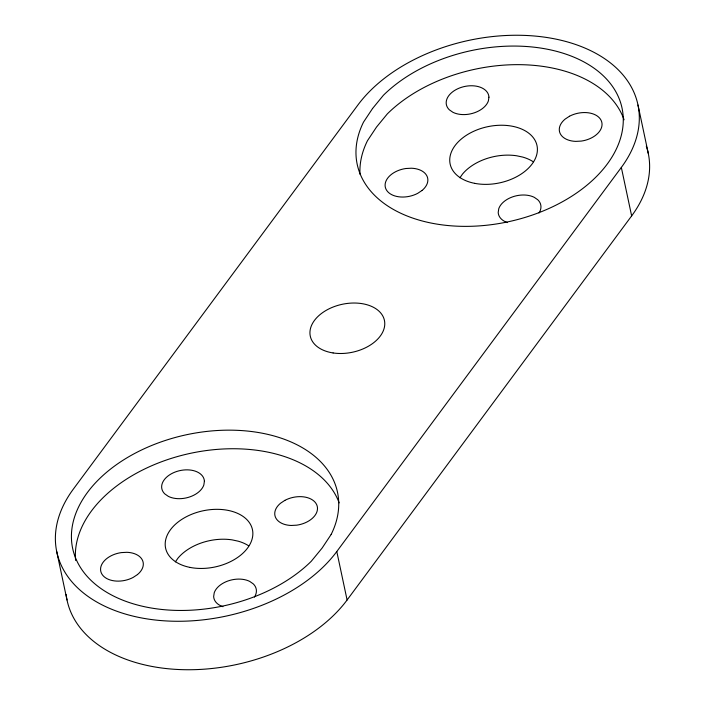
<?xml version="1.0" encoding="UTF-8"?>
<svg xmlns="http://www.w3.org/2000/svg" width="705" height="705" viewBox="0 0 705 705"><rect width="100%" height="100%" fill="white"/><g stroke="black" fill="none" stroke-linecap="round" stroke-linejoin="round"><path stroke-width="1.06" d="M175.378 561.859L177.986 558.14A44.406 28.72 -12 0 1 232.121 539.871L238.255 541.193A44.406 28.72 -12 0 1 248.698 545.829M459.924 177.766L462.524 174.056A44.406 28.72 -12 0 1 516.668 155.779L522.802 157.1A44.406 28.72 -12 0 1 533.236 161.745M336.796 551.522L621.334 167.429A151.619 98.066 -12 0 0 560.757 40.194A151.619 98.066 -12 0 0 357.902 105.001L73.355 489.094A151.619 98.066 -12 0 0 133.941 616.329A151.619 98.066 -12 0 0 336.796 551.522L347.098 599.999A151.619 98.066 -12 0 1 184.305 669.706A151.619 98.066 -12 0 1 66.129 594.535M347.098 599.999L631.645 215.906A151.619 98.066 -12 0 0 646.282 146.067M637.999 105.027L648.3 153.505M621.334 167.429L631.645 215.906M56.7 551.495L67.001 599.973M75.611 560.449A135.369 87.561 -12 0 1 189.68 453.491A135.369 87.561 -12 0 1 339.167 502.894M254.47 597.073A21.661 14.012 -12 0 0 253.245 583.863L249.72 581.413A21.661 14.012 -12 0 0 214.232 592.755L213.659 596.509A21.661 14.012 -12 0 0 222.965 606.688M539.017 212.981A21.661 14.012 -12 0 0 537.792 199.771L534.267 197.329A21.661 14.012 -12 0 0 498.77 208.671L498.206 212.425A21.661 14.012 -12 0 0 507.503 222.604M359.999 174.241A135.369 87.561 -12 0 1 367.481 140.683L376.523 127.059L387.353 113.857A135.369 87.561 -12 0 1 522.379 64.71A135.369 87.561 -12 0 1 624.075 119.806M204.397 481.268L203.824 485.022A21.661 14.012 -12 0 1 168.328 496.364L164.811 493.914A21.661 14.012 -12 0 1 176.902 471.416A21.661 14.012 -12 0 1 204.397 481.268M488.935 97.175L488.371 100.93A21.661 14.012 -12 0 1 452.874 112.271L449.349 109.821A21.661 14.012 -12 0 1 461.44 87.323A21.661 14.012 -12 0 1 488.935 97.175M372.575 108.482L363.524 122.106A135.369 87.561 -12 0 0 500.409 223.3A135.369 87.561 -12 0 0 606.943 79.498A135.369 87.561 -12 0 0 383.397 95.281L372.575 108.482M331.165 534.425L322.123 548.049L311.293 561.242A135.369 87.561 -12 0 1 87.755 577.034A135.369 87.561 -12 0 1 194.289 433.223A135.369 87.561 -12 0 1 331.165 534.425M422.031 190.482L417.695 193.346A21.661 14.012 -12 0 1 385.988 189.169A21.661 14.012 -12 0 1 405.877 168.513L411.429 168.222A21.661 14.012 -12 0 1 422.031 190.482M569.446 116.254L565.11 119.119A21.661 14.012 -12 0 0 575.712 141.379L581.264 141.088A21.661 14.012 -12 0 0 601.154 120.432A21.661 14.012 -12 0 0 569.446 116.254M137.484 574.566L133.148 577.43A21.661 14.012 -12 0 1 101.45 573.262A21.661 14.012 -12 0 1 121.331 552.605L126.882 552.306A21.661 14.012 -12 0 1 137.484 574.566M284.899 500.347L280.572 503.211A21.661 14.012 -12 0 0 291.165 525.472L296.717 525.172A21.661 14.012 -12 0 0 316.607 504.516A21.661 14.012 -12 0 0 284.899 500.347M333.104 352.949A37.903 24.516 -12 0 0 384.445 320.467A37.903 24.516 -12 0 0 324.503 311.372A37.903 24.516 -12 0 0 333.104 352.949M190.183 567.437A44.406 28.72 -12 0 0 252.725 531.279A44.406 28.72 -12 0 0 184.164 517.946A44.406 28.72 -12 0 0 190.183 567.437M474.729 183.353A44.406 28.72 -12 0 0 537.272 147.195A44.406 28.72 -12 0 0 468.71 133.862A44.406 28.72 -12 0 0 474.729 183.353"/></g></svg>
